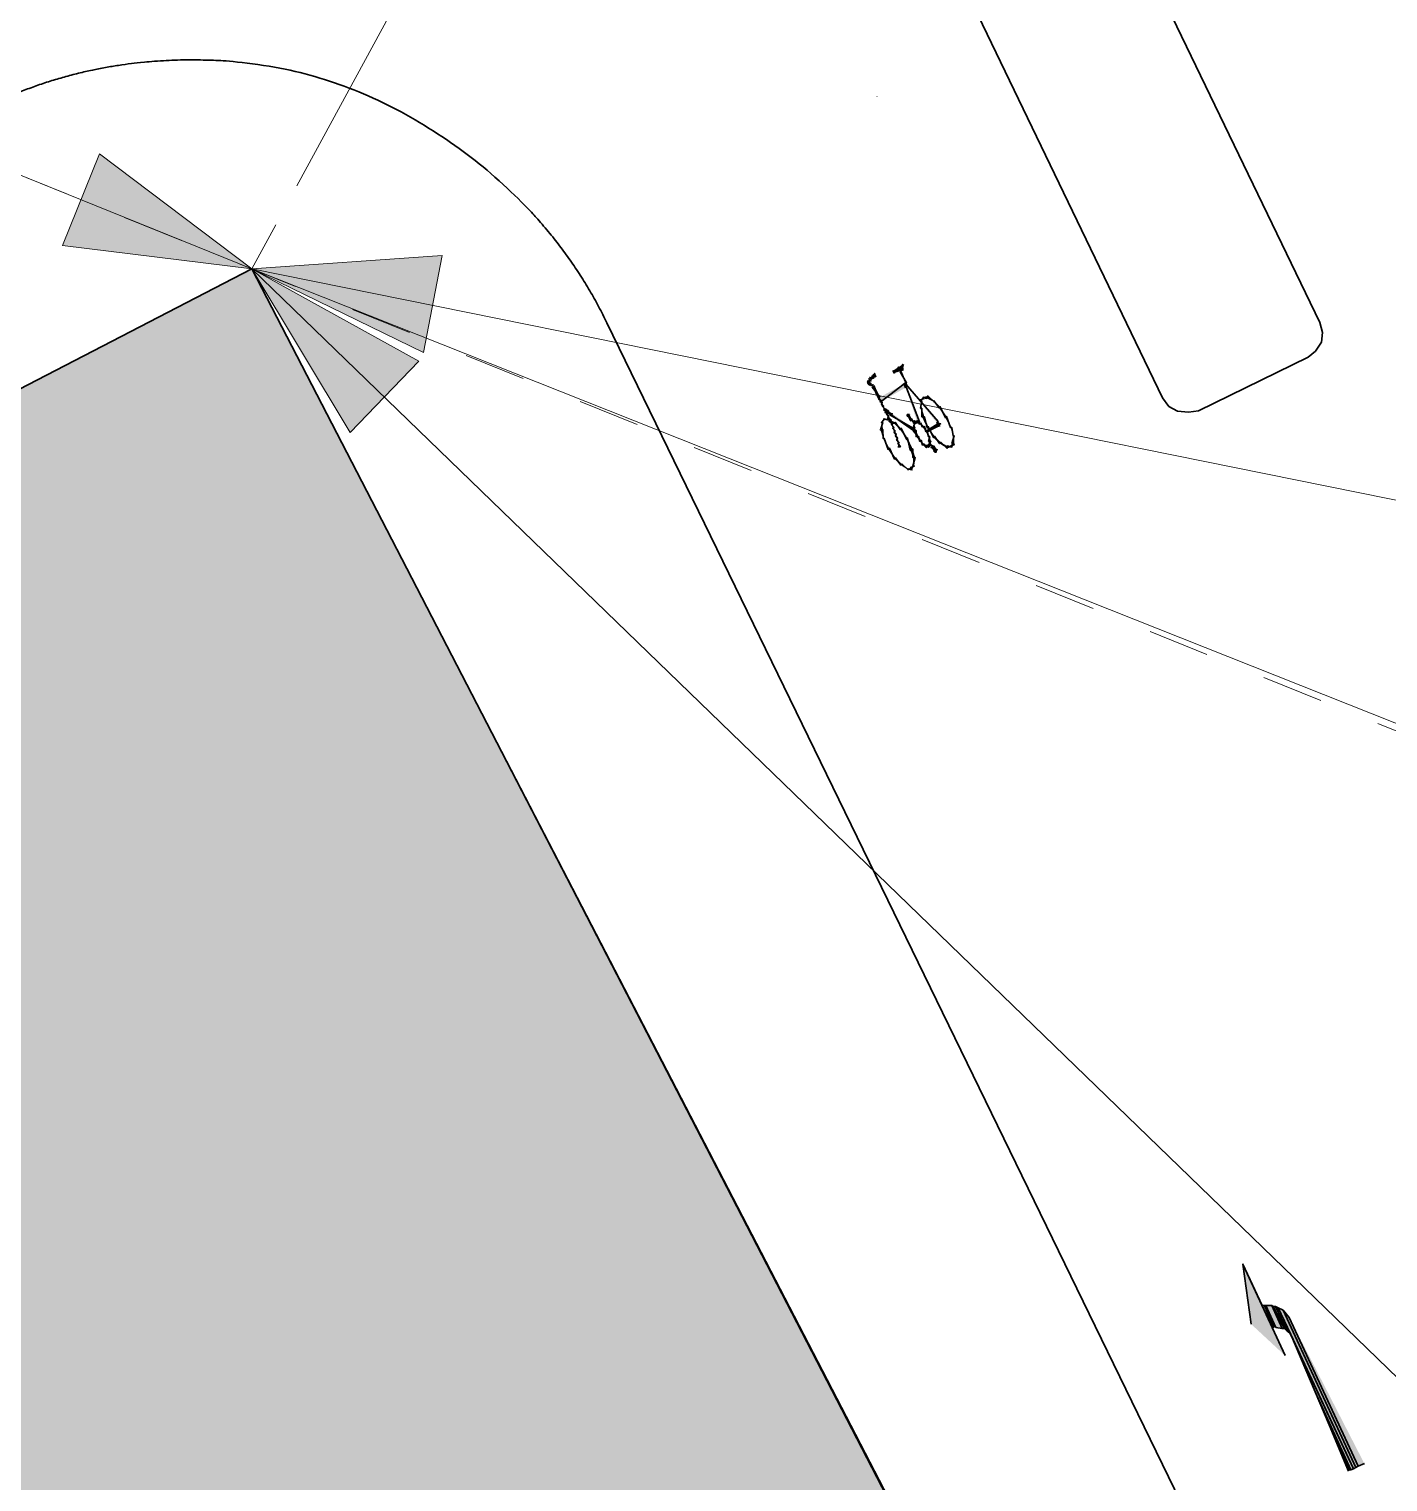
# Model space of a CAD drawing. Header units: metres. Extents: x -169 to 222, y -129 to 263.
# Drawn here: x -76.58 to -53.18, y -9.69 to 15.34 of the extents above; entities that cross this region are included whole.
import ezdxf

# ---------------------------------------------------------------- set-up
doc = ezdxf.new("R2010")
doc.units = ezdxf.units.M
doc.header["$LTSCALE"] = 5.08
doc.linetypes.add('Dash Style-1', pattern=[0.41664, 0.20828, -0.20836])
doc.linetypes.add('ISO-08 Long Dashed Short Dashed', pattern=[1.8, 1.2, -0.1500000000000001, 0.3, -0.1499999999999999])
doc.layers.add('1309-Context- scheme14- cores - A-H123-G-RoadKerb', color=7, linetype='Continuous', lineweight=5, true_color=0x007f7f)
doc.layers.add('site location - A-Z400-H-Cfil4', color=7, linetype='Continuous', lineweight=5, true_color=0x5a5a5a)
doc.layers.add('buildings', color=7, linetype='Continuous', lineweight=5)
doc.layers.add('None', color=7, linetype='Continuous', lineweight=5)

msp = doc.modelspace()

# ---------------------------------------------------------------- hatches: boundary and pattern name
at = {"layer": 'None', "linetype": 'Continuous', "lineweight": 0}
for points in [[(-75.37041572587702, 13.18855235317134), (-72.7452993086654, 11.21038524499017), (-76.00780036795285, 11.61097000500005)], [(-69.79096159521673, 9.76945846451211), (-72.7452993086654, 11.21038524499017), (-69.46630440722139, 11.43967490482718)], [(-71.0523681918717, 8.392874722277686), (-72.7452993086654, 11.21038524499017), (-69.87042269330864, 9.616815115288032)]]:
    msp.add_hatch(color=7, dxfattribs=at).paths.add_polyline_path(points)
at = {"layer": 'None', "linetype": 'Continuous', "lineweight": 0, "true_color": 0xffaa99}
msp.add_hatch(color=21, dxfattribs=at).paths.add_polyline_path([(-116.2926756337654, -11.3180507740698), (-116.2926756337654, -27.3860051409498), (-113.4931835843453, -30.10449742040981), (-78.84778197756539, -9.873054877869846), (-56.48934547570534, -47.1269490765098), (-43.58438212590536, -38.74097289274982), (-59.00633832742535, -15.30203945950983), (-72.7452993086654, 11.21038524499018)])

# ---------------------------------------------------------------- linework, layer by layer
at = {"layer": '1309-Context- scheme14- cores - A-H123-G-RoadKerb', "color": 7}
msp.add_arc((-61.90983008148533, 13.23287950109021), 0.9499973020142375, 94.1145490000016, 94.2366280000019, dxfattribs=at)
msp.add_arc((-61.90983008148533, 13.23287950109021), 0.9499973020142375, 94.1145490000016, 94.2366280000019, dxfattribs=at)
at = {"layer": 'buildings', "flags": 128}
msp.add_lwpolyline([(-59.00633832742535, -15.30203945950983), (-59.13883795112535, -15.10154002892983), (-72.7452993086654, 11.21038524499017), (-87.0547586696854, 3.801406286550162), (-78.84778197756538, -9.873054877869842), (-70.98080431984539, -22.98101765114983), (-59.00633832742535, -15.30203945950983)], close=True, dxfattribs=at)
at = {"layer": 'None', "color": 7, "linetype": 'ISO-08 Long Dashed Short Dashed'}
msp.add_line((-47.27037165766535, 58.19025182179018), (-72.7452993086654, 11.21038524499017), dxfattribs=at)
msp.add_line((-47.27037165766535, 58.19025182179018), (-72.7452993086654, 11.21038524499017), dxfattribs=at)
at = {"layer": 'None', "color": 7, "linetype": 'Dash Style-1'}
msp.add_line((-155.4, 44.6), (142.0172001587007, -75.54617017243372), dxfattribs=at)
at = {"layer": 'None', "color": 7, "linetype": 'Continuous'}
for p in [(-155.4, 44.6), (-15.21052388649426, -44.5194080939936), (57.09283194999461, -15.06254013968987), (-37.28601997358225, -2.881657332070187)]:
    msp.add_line(p, (-72.7452993086654, 11.21038524499017), dxfattribs=at)
at = {"layer": 'None', "color": 7, "linetype": 'Continuous', "lineweight": 5, "flags": 128}
for points in [[(-75.37041572587702, 13.18855235317134), (-72.7452993086654, 11.21038524499017), (-76.00780036795285, 11.61097000500005)], [(-69.79096159521673, 9.76945846451211), (-72.7452993086654, 11.21038524499017), (-69.46630440722139, 11.43967490482718)], [(-71.0523681918717, 8.392874722277686), (-72.7452993086654, 11.21038524499017), (-69.87042269330864, 9.616815115288032)]]:
    msp.add_lwpolyline(points, close=True, dxfattribs=at)
at = {"layer": 'None', "color": 7, "linetype": 'Continuous', "flags": 128}
msp.add_lwpolyline([(-116.2926756337654, -11.3180507740698), (-116.2926756337654, -27.3860051409498), (-113.4931835843453, -30.10449742040981), (-78.84778197756539, -9.873054877869846), (-56.48934547570534, -47.1269490765098), (-43.58438212590536, -38.74097289274982), (-59.00633832742535, -15.30203945950983), (-72.7452993086654, 11.21038524499018)], close=True, dxfattribs=at)
at = {"layer": 'site location - A-Z400-H-Cfil4', "color": 7, "lineweight": 30}
for p, q in [((-59.25083763304539, 20.44385902185022), (-54.35235154478537, 10.28238788051019)), ((-57.06084385264537, 8.985891562570178), (-61.95932994090538, 19.14736270391015)), ((-66.63181667100534, 10.27988788761018), (-56.39834573414537, -10.75555237156985)), ((-54.55335097394534, 9.685889574570174), (-56.44284560776537, 8.763892193050182)), ((-62.12682946520538, 9.320890611170151), (-62.08332958874537, 9.279390729030187)), ((-62.10582952484535, 9.342390550110197), (-62.06282964696537, 9.300390669390152)), ((-62.10582952484535, 9.321390609750175), (-62.08382958732534, 9.300390669390152)), ((-62.0608296526454, 9.194890969010187), (-62.04032971086539, 9.216390907950176)), ((-62.0608296526454, 9.173891028650162), (-62.03982971228537, 9.19539096759021)), ((-61.48933127570537, 9.204890940610145), (-61.51133121322538, 9.246890821330192)), ((-61.51083121464536, 9.225890880970168), (-61.48933127570537, 9.204890940610145)), ((-61.4683313353454, 9.205390939190227), (-61.49033127286541, 9.247390819910157)), ((-61.95132996362541, 8.98539156399021), (-61.93033002326533, 9.006391504350177)), ((-61.77783045636536, 8.75539221719018), (-61.84233027318539, 8.796392100750177)), ((-61.82083033424534, 8.775892158970178), (-61.82133033282537, 8.796892099330202)), ((-61.73433057990536, 8.692892394690192), (-61.3488316747254, 8.4238931586502)), ((-61.43783142196538, 8.676392441550211), (-61.41683148160536, 8.698392379070224)), ((-60.90633293142542, 8.537392836310202), (-60.90533293426537, 8.495392955590155)), ((-61.37033161366539, 8.444893099010166), (-61.32783173436538, 8.424393157230167)), ((-61.3488316747254, 8.4238931586502), (-61.32683173720539, 8.381893277930153)), ((-60.96183277380536, 8.091894101530198), (-60.98283271416533, 8.091894101530198)), ((-60.96133277522539, 8.070894161170173), (-60.98283271416533, 8.070894161170173)), ((-55.34834871614538, -6.651064028349821), (-55.67834777894534, -5.93706605610979)), ((-55.13034933526534, -7.007563015889784), (-55.30584883684537, -6.650064031189832)), ((-54.95184984220541, -7.512061583109841), (-55.17234921598539, -7.029062954829831))]:
    msp.add_line(p, q, dxfattribs=at)
at = {"layer": 'site location - A-Z400-H-Cfil4', "color": 7, "lineweight": 30, "flags": 128}
for points in [[(-116.2926756337654, -11.31805077406979), (-87.85225640478538, 3.388407459470153), (-72.7452993086654, 11.21038524499017), (-59.13883795112535, -15.10154002892983), (-42.6533847699454, -40.15596887414978), (-10.62097574224538, -74.10637245472981), (-37.0164007790254, -87.75683368730982), (-55.89634715982538, -100.1757984173498), (-72.51229997038538, -74.9113701685298), (-92.60874289632537, -50.3859398209498), (-116.2926756337654, -27.3860051409498)], [(-54.55335097394534, 9.685889574570174), (-54.42835132894537, 9.793889267850144), (-54.32535162146541, 9.943888841850159), (-54.30685167400539, 10.11388835905021), (-54.35235154478537, 10.28238788051019)], [(-61.70583066084539, 9.455390229190176), (-61.68383072332537, 9.413390348470129), (-61.60083095904533, 9.520390044590167)], [(-61.68383072332537, 9.413390348470129), (-61.60083095904533, 9.520390044590167), (-61.53633114222542, 9.458390220670204)], [(-61.60083095904533, 9.520390044590167), (-61.53633114222542, 9.458390220670204), (-61.5383311365454, 9.563889921050169)], [(-61.53633114222542, 9.458390220670204), (-61.5383311365454, 9.563889921050169), (-61.51683119760535, 9.542889980690147)], [(-62.08482958448538, 9.342890548690164), (-62.06332964554534, 9.321890608330198), (-62.06382964412536, 9.364390487630212)], [(-62.06382964412536, 9.364390487630212), (-62.04182970660541, 9.322390606910165), (-62.04332970234542, 9.385890426570201)], [(-62.06332964554534, 9.321890608330198), (-62.06382964412536, 9.364390487630212), (-62.04182970660541, 9.322390606910165)], [(-62.04332970234542, 9.385890426570201), (-62.02132976482541, 9.343890545850154), (-62.02232976198534, 9.407390365510189)], [(-62.04182970660541, 9.322390606910165), (-62.04332970234542, 9.385890426570201), (-62.02132976482541, 9.343890545850154)], [(-62.02132976482541, 9.343890545850154), (-62.02232976198534, 9.407390365510189), (-61.99982982588536, 9.343890545850154)], [(-61.46883133392537, 9.247390819910157), (-61.57833102294535, 9.43639028315019), (-61.55733108258539, 9.45789022209018)], [(-61.48983127428539, 9.226390879550191), (-61.46883133392537, 9.247390819910157), (-61.57833102294535, 9.43639028315019)], [(-62.10336124678643, 9.194143916432978), (-62.08291506404488, 9.23688527791499), (-62.10373405247787, 9.21550193970959), (-62.08291506404488, 9.23688527791499), (-62.12474759150209, 9.215135147015332), (-62.1044736508868, 9.257873501987138), (-62.12511438421964, 9.23614868603967), (-62.1044736508868, 9.257873501987138), (-62.14647240740311, 9.23577588034817)], [(-61.93033002326533, 9.006391504350177), (-62.0608296526454, 9.173891028650162), (-62.01882977192535, 9.19539096759021)], [(-61.97232990398538, 8.984891565410187), (-61.93033002326533, 9.006391504350177), (-62.0608296526454, 9.173891028650162)], [(-61.95132996362541, 8.98539156399021), (-61.90783008716535, 8.9223917429102), (-61.51083121464536, 9.225890880970168)], [(-61.90783008716535, 8.9223917429102), (-61.51083121464536, 9.225890880970168), (-61.4888312771254, 9.162391061310133)], [(-60.94883281072538, 8.558392776670168), (-60.92833286894538, 8.57939271703019), (-61.48983127428539, 9.226390879550191)], [(-60.92833286894538, 8.57939271703019), (-61.48983127428539, 9.226390879550191), (-61.46883133392537, 9.226390879550191)], [(-61.24533196866535, 8.573892732650217), (-61.48933127570537, 9.204890940610145), (-61.4683313353454, 9.205390939190227)], [(-61.28783184796537, 8.573392734070135), (-61.24533196866535, 8.573892732650217), (-61.48933127570537, 9.204890940610145)], [(-61.10533236626536, 9.020891463170177), (-61.12583230804535, 8.978391583870224), (-61.18933212770533, 8.99839152707014)], [(-60.99733267298539, 8.916891758530227), (-61.10533236626536, 9.020891463170177), (-61.12583230804535, 8.978391583870224)], [(-60.99783267156536, 8.938391697470157), (-60.99733267298539, 8.916891758530227), (-61.10533236626536, 9.020891463170177)], [(-61.95082996504533, 8.96439162363013), (-61.92983002468536, 8.96439162363013), (-61.95132996362541, 8.98539156399021)], [(-61.92983002468536, 8.96439162363013), (-61.95132996362541, 8.98539156399021), (-61.93033002326533, 8.98539156399021)], [(-61.92883002752537, 8.9223917429102), (-61.90833008574537, 8.943391683270166), (-61.95082996504533, 8.96439162363013)], [(-61.90833008574537, 8.943391683270166), (-61.95082996504533, 8.96439162363013), (-61.92983002468536, 8.96439162363013)], [(-61.88633014822542, 8.901391802550235), (-61.92883002752537, 8.9223917429102), (-61.90833008574537, 8.943391683270166)], [(-61.90733008858538, 8.880391862190153), (-61.88633014822542, 8.901391802550235), (-61.92883002752537, 8.9223917429102)], [(-61.86433021070535, 8.838391981470224), (-61.90733008858538, 8.880391862190153), (-61.88633014822542, 8.901391802550235)], [(-61.88533015106537, 8.838391981470224), (-61.86433021070535, 8.838391981470224), (-61.90733008858538, 8.880391862190153)], [(-61.86333021354535, 8.775392160390155), (-61.82083033424534, 8.775892158970178), (-61.88533015106537, 8.838391981470224)], [(-61.82083033424534, 8.775892158970178), (-61.88533015106537, 8.838391981470224), (-61.86433021070535, 8.838391981470224)], [(-61.79883039672533, 8.73389227825019), (-61.86333021354535, 8.775392160390155), (-61.82083033424534, 8.775892158970178)], [(-61.81983033708541, 8.7123923393102), (-61.79883039672533, 8.73389227825019), (-61.86333021354535, 8.775392160390155)], [(-61.71383063812537, 8.713892335050215), (-61.84133027602535, 8.733392279670166), (-61.79933039530535, 8.776392157550145)], [(-61.18933212770533, 8.99839152707014), (-61.1678321887654, 8.977391586710175), (-61.23083200984536, 8.955391649190162)], [(-61.1678321887654, 8.977891585290141), (-61.23083200984536, 8.955391649190162), (-61.20933207090537, 8.934891707410163)], [(-61.23083200984536, 8.955391649190162), (-61.20933207090537, 8.934891707410163), (-61.22833201694535, 8.807392069510184)], [(-61.20933207090537, 8.934891707410163), (-61.22833201694535, 8.807392069510184), (-61.20733207658539, 8.807892068090208)], [(-61.22833201694535, 8.807392069510184), (-61.20733207658539, 8.807892068090208), (-61.20483208368538, 8.659392489830207)], [(-61.20733207658539, 8.807892068090208), (-61.20483208368538, 8.659392489830207), (-61.16233220438537, 8.660392486990197)], [(-61.12583230804535, 8.978391583870224), (-61.18933212770533, 8.99839152707014), (-61.1678321887654, 8.977891585290141)], [(-60.89033297686535, 8.834391992830206), (-60.9108329186454, 8.812892053890158), (-60.99783267156536, 8.938391697470157)], [(-60.9108329186454, 8.812892053890158), (-60.99783267156536, 8.938391697470157), (-60.99733267298539, 8.916891758530227)], [(-60.80233322678541, 8.64539252959023), (-60.89033297686535, 8.834391992830206), (-60.9108329186454, 8.812892053890158)], [(-60.78133328642539, 8.666892468530161), (-60.80233322678541, 8.64539252959023), (-60.89033297686535, 8.834391992830206)], [(-57.06084385264537, 8.985891562570178), (-56.95234416078537, 8.839391978630156), (-56.80284458536538, 8.75739221151016), (-56.61184512780537, 8.739892261210189), (-56.44284560776537, 8.763892193050182)], [(-61.90183010420541, 8.562392765310186), (-61.88033016526536, 8.56289276389015), (-61.92083005024539, 8.435393125990172)], [(-61.88033016526536, 8.56289276389015), (-61.92083005024539, 8.435393125990172), (-61.87833017094538, 8.436393123150163)], [(-61.86033022206533, 8.62689258213021), (-61.86033022206533, 8.605892641770188), (-61.90183010420541, 8.562392765310186)], [(-61.86033022206533, 8.605892641770188), (-61.90183010420541, 8.562392765310186), (-61.88033016526536, 8.56289276389015)], [(-61.79683040240535, 8.6278925792902), (-61.79683040240535, 8.606892638930178), (-61.86033022206533, 8.62689258213021)], [(-61.79683040240535, 8.606892638930178), (-61.86033022206533, 8.62689258213021), (-61.86033022206533, 8.605892641770188)], [(-61.75583051884535, 8.692392396110169), (-61.71383063812537, 8.713892335050215), (-61.84133027602535, 8.733392279670166)], [(-61.77633046062535, 8.670392458590156), (-61.81983033708541, 8.7123923393102), (-61.79883039672533, 8.73389227825019)], [(-61.79733040098537, 8.64939251823019), (-61.77633046062535, 8.670392458590156), (-61.81983033708541, 8.7123923393102)], [(-61.73283058416541, 8.607892636090169), (-61.79733040098537, 8.64939251823019), (-61.77633046062535, 8.670392458590156)], [(-61.77483046488534, 8.58639269715018), (-61.73283058416541, 8.607892636090169), (-61.79733040098537, 8.64939251823019)], [(-61.66883076592535, 8.566892752530169), (-61.68933070770534, 8.54539281359018), (-61.79683040240535, 8.6278925792902)], [(-61.68983070628537, 8.54539281359018), (-61.79683040240535, 8.6278925792902), (-61.79683040240535, 8.606892638930178)], [(-61.71083064664539, 8.544892815010215), (-61.77483046488534, 8.58639269715018), (-61.73283058416541, 8.607892636090169)], [(-61.73133058842539, 8.523392876070167), (-61.71083064664539, 8.544892815010215), (-61.77483046488534, 8.58639269715018)], [(-61.32783173436538, 8.445893096170213), (-61.75583051884535, 8.692392396110169), (-61.71383063812537, 8.713892335050215)], [(-61.34833167614538, 8.402893218290235), (-61.32783173436538, 8.445893096170213), (-61.75583051884535, 8.692392396110169)], [(-61.68883070912538, 8.481392995350179), (-61.73133058842539, 8.523392876070167), (-61.71083064664539, 8.544892815010215)], [(-61.70933065090538, 8.460393054990156), (-61.68833071054536, 8.481392995350179), (-61.73133058842539, 8.523392876070167)], [(-61.58183101300534, 8.441393108950171), (-61.66883076592535, 8.566892752530169), (-61.68933070770534, 8.54539281359018)], [(-61.56133107122535, 8.46289304789022), (-61.58183101300534, 8.440893110370205), (-61.66883076592535, 8.566892752530169)], [(-61.45883136232535, 8.675892442970188), (-61.45933136090537, 8.697392381910177), (-61.41683148160536, 8.698392379070224)], [(-61.45883136232535, 8.675892442970188), (-61.43783142196538, 8.676392441550211), (-61.45933136090537, 8.697392381910177)], [(-61.37333160514536, 8.614392617630191), (-61.45883136232535, 8.675892442970188), (-61.41683148160536, 8.698392379070224)], [(-61.4153314858654, 8.592392680110235), (-61.37333160514536, 8.614392617630191), (-61.45883136232535, 8.675892442970188)], [(-61.33033172726538, 8.572392736910203), (-61.41583148444537, 8.6133926204702), (-61.39483154408541, 8.63489255941019)], [(-61.35083166904538, 8.551392796550179), (-61.33033172726538, 8.572392736910203), (-61.41583148444537, 8.6133926204702)], [(-61.33083172584534, 8.593892675850134), (-61.30883178832534, 8.551892795130202), (-61.35083166904538, 8.551392796550179)], [(-61.30883178832534, 8.551892795130202), (-61.35083166904538, 8.551392796550179), (-61.32983172868541, 8.551392796550179)], [(-61.35083166904538, 8.551392796550179), (-61.32983172868541, 8.551392796550179), (-61.34983167188533, 8.487392978310178)], [(-61.32983172868541, 8.551392796550179), (-61.34983167188533, 8.487392978310178), (-61.32883173152537, 8.487892976890144)], [(-61.28833184654533, 8.59489267301018), (-61.2873318493854, 8.552392793710169), (-61.33083172584534, 8.593892675850134)], [(-61.2873318493854, 8.552392793710169), (-61.33083172584534, 8.593892675850134), (-61.30883178832534, 8.551892795130202)], [(-61.22383202972542, 8.553392790870218), (-61.24483197008539, 8.53189285193017), (-61.28833184654533, 8.59489267301018)], [(-61.24483197008539, 8.53189285193017), (-61.28833184654533, 8.59489267301018), (-61.2873318493854, 8.552392793710169)], [(-61.20183209220541, 8.489892971210182), (-61.22383202972542, 8.553392790870218), (-61.24483197008539, 8.53189285193017)], [(-61.1593322129054, 8.490892968370172), (-61.20183209220541, 8.489892971210182), (-61.22383202972542, 8.553392790870218)], [(-61.20483208368538, 8.659392489830207), (-61.16233220438537, 8.660392486990197), (-61.11683233360539, 8.470393026590173)], [(-61.16233220438537, 8.660392486990197), (-61.11683233360539, 8.470393026590173), (-61.09583239324537, 8.49189296553022)], [(-61.13733227538539, 8.42789314729016), (-61.11533233786538, 8.38589326657023), (-60.92783287036535, 8.558392776670168)], [(-61.11533233786538, 8.38589326657023), (-60.92783287036535, 8.558392776670168), (-60.90533293426537, 8.495392955590155)], [(-60.92833286894538, 8.57939271703019), (-60.94883281072538, 8.558392776670168), (-60.88483299248538, 8.537892834890226)], [(-60.94883281072538, 8.558392776670168), (-60.88483299248538, 8.537892834890226), (-60.90583293284534, 8.51639289595018)], [(-60.71433347670536, 8.47739300671016), (-60.78133328642539, 8.666892468530161), (-60.80233322678541, 8.64539252959023)], [(-60.69333353634539, 8.477893005290186), (-60.71433347670536, 8.47739300671016), (-60.78133328642539, 8.666892468530161)], [(-61.92083005024539, 8.435393125990172), (-61.87833017094538, 8.436393123150163), (-61.87583017804538, 8.287893544890162)], [(-61.87833017094538, 8.436393123150163), (-61.87583017804538, 8.287893544890162), (-61.85483023768536, 8.287893544890162)], [(-61.87583017804538, 8.287893544890162), (-61.85483023768536, 8.287893544890162), (-61.78783042796538, 8.098894081650185)], [(-61.85483023768536, 8.287893544890162), (-61.78783042796538, 8.098894081650185), (-61.76683048760542, 8.120394020590174)], [(-61.6663307730254, 8.418393174270227), (-61.70933065090538, 8.460393054990156), (-61.68833071054536, 8.481392995350179)], [(-61.68733071338536, 8.396893235330179), (-61.6663307730254, 8.418393174270227), (-61.70933065090538, 8.460393054990156)], [(-61.64383083692537, 8.355393353190214), (-61.68733071338536, 8.396893235330179), (-61.6663307730254, 8.418393174270227)], [(-61.66483077728539, 8.333893414250168), (-61.64383083692537, 8.355393353190214), (-61.6868307148054, 8.396893235330179)], [(-61.62183089940541, 8.292393532110204), (-61.66483077728539, 8.333893414250168), (-61.64383083692537, 8.355393353190214)], [(-61.64233084118541, 8.270893593170156), (-61.62183089940541, 8.292393532110204), (-61.66483077728539, 8.333893414250168)], [(-61.59883096472535, 8.207893772090145), (-61.64233084118541, 8.270893593170156), (-61.62183089940541, 8.292393532110204)], [(-61.6203309036654, 8.207893772090145), (-61.59883096472535, 8.207893772090145), (-61.64233084118541, 8.270893593170156)], [(-61.47333132114541, 8.273893584650185), (-61.56133107122535, 8.46289304789022), (-61.58183101300534, 8.441393108950171)], [(-61.45233138078539, 8.29489352501015), (-61.47333132114541, 8.273893584650185), (-61.56133107122535, 8.46289304789022)], [(-61.40633151142538, 8.084394122830185), (-61.45233138078539, 8.29489352501015), (-61.47333132114541, 8.273893584650185)], [(-61.36433163070539, 8.105894061770233), (-61.40633151142538, 8.084394122830185), (-61.45233138078539, 8.29489352501015)], [(-61.34983167188533, 8.487392978310178), (-61.32883173152537, 8.487892976890144), (-61.34833167614538, 8.402893218290235)], [(-61.32883173152537, 8.487892976890144), (-61.34833167614538, 8.402893218290235), (-61.30633179542539, 8.42489315581019)], [(-61.34833167614538, 8.402893218290235), (-61.30633179542539, 8.42489315581019), (-61.30433180110535, 8.318893456850201)], [(-61.30633179542539, 8.42489315581019), (-61.30483179968537, 8.318893456850201), (-61.26233192038536, 8.319893454010192)], [(-61.30483179968537, 8.318893456850201), (-61.26233192038536, 8.319893454010192), (-61.23983198428538, 8.23539369399019)], [(-61.26233192038536, 8.319893454010192), (-61.23983198428538, 8.23539369399019), (-61.21883204392536, 8.25689363293018)], [(-61.13683227680536, 8.406893206930196), (-61.1593322129054, 8.490892968370172), (-61.20183209220541, 8.489892971210182)], [(-61.11583233644534, 8.406893206930196), (-61.13683227680536, 8.406893206930196), (-61.1593322129054, 8.490892968370172)], [(-61.09283240176539, 8.32289344549022), (-61.11583233644534, 8.406893206930196), (-61.13683227680536, 8.406893206930196)], [(-61.11683233360539, 8.470393026590173), (-61.09583239324537, 8.49189296553022), (-61.00783264316537, 8.302893502290186)], [(-61.07183246140537, 8.32289344549022), (-61.09283240176539, 8.32289344549022), (-61.11583233644534, 8.406893206930196)], [(-61.09583239324537, 8.49189296553022), (-61.00783264316537, 8.302893502290186), (-60.98733270138537, 8.324393441230175)], [(-61.09133240602538, 8.237893686890194), (-61.07183246140537, 8.32289344549022), (-61.09283240176539, 8.32289344549022)], [(-61.04933252530539, 8.238893684050185), (-61.09133240602538, 8.237893686890194), (-61.07183246140537, 8.32289344549022)], [(-61.00783264316537, 8.302893502290186), (-60.98733270138537, 8.324393441230175), (-60.90033294846537, 8.198893797650177)], [(-60.98733270138537, 8.324393441230175), (-60.90033294846537, 8.198893797650177), (-60.8793330081054, 8.22089373517019)], [(-60.66983360308537, 8.329893425610207), (-60.69333353634539, 8.477893005290186), (-60.71433347670536, 8.47739300671016)], [(-60.6488336627254, 8.330393424190174), (-60.66983360308537, 8.329893425610207), (-60.69333353634539, 8.477893005290186)], [(-60.64583367124538, 8.182393844510196), (-60.68833355054539, 8.202893786290137), (-60.6488336627254, 8.330393424190174)], [(-60.68833355054539, 8.202893786290137), (-60.64833366414532, 8.330393424190174), (-60.66983360308537, 8.329893425610207)], [(-61.78783042796538, 8.098894081650185), (-61.76683048760542, 8.120394020590174), (-61.67883073752537, 7.931394557350199)], [(-61.76683048760542, 8.120394020590174), (-61.67883073752537, 7.931394557350199), (-61.65833079574536, 7.952894496290188)], [(-61.61933090650535, 8.143893953850203), (-61.57683102720534, 8.144893951010191), (-61.6203309036654, 8.207893772090145)], [(-61.57683102720534, 8.144893951010191), (-61.6203309036654, 8.207893772090145), (-61.59883096472535, 8.207893772090145)], [(-61.36183163780533, 7.957894482090196), (-61.36433163070539, 8.105894061770233), (-61.40633151142538, 8.084394122830185)], [(-61.31933175850537, 7.958894479250186), (-61.36183163780533, 7.957894482090196), (-61.36433163070539, 8.105894061770233)], [(-61.23983198428538, 8.23539369399019), (-61.21883204392536, 8.25689363293018), (-61.19633210782538, 8.172893871490203)], [(-61.21883204392536, 8.25689363293018), (-61.19633210782538, 8.172893871490203), (-61.17533216746536, 8.194393810430192)], [(-61.19633210782538, 8.172893871490203), (-61.17533216746536, 8.194393810430192), (-61.13183229100541, 8.131393989350123)], [(-61.17533216746536, 8.194393810430192), (-61.13183229100541, 8.131393989350123), (-61.11133234922541, 8.174393867230217)], [(-61.13183229100541, 8.131393989350123), (-61.11133234922541, 8.174393867230217), (-61.08983241028537, 8.132393986510172)], [(-61.11133234922541, 8.174393867230217), (-61.08983241028537, 8.132393986510172), (-61.09033240886539, 8.174393867230217)], [(-61.09033240886539, 8.174393867230217), (-61.04933252530539, 8.238893684050185), (-61.09133240602538, 8.237893686890194)], [(-61.04783252956538, 8.175393864390207), (-61.09033240886539, 8.174393867230217), (-61.04933252530539, 8.238893684050185)], [(-61.08983241028537, 8.132393986510172), (-61.04783252956538, 8.175393864390207), (-61.09033240886539, 8.174393867230217)], [(-61.0483325281454, 8.196393804750173), (-61.06933246850537, 8.174893865810184), (-61.00533265026537, 8.15489392261015)], [(-61.06933246850537, 8.174893865810184), (-61.00533265026537, 8.15489392261015), (-61.02633259062539, 8.13339398367016)], [(-60.98433270990535, 8.15489392261015), (-61.04733253098535, 8.132893985090195), (-60.9408328334454, 8.092394100110221)], [(-61.04733253098535, 8.132893985090195), (-60.9408328334454, 8.092394100110221), (-61.00383265452541, 8.070394162590208)], [(-61.00383265452541, 8.070394162590208), (-60.98283271416533, 8.070894161170173), (-60.98233271558536, 8.049394222230127), (-60.96083277664538, 8.04989422081021), (-60.96183277380536, 8.091894101530198)], [(-60.98283271416533, 8.070894161170173), (-60.96133277522539, 8.04989422081021), (-60.96183277380536, 8.091894101530198)], [(-60.98233271558536, 8.049394222230127), (-60.98283271416533, 8.070894161170173), (-60.96083277664538, 8.04989422081021)], [(-60.90033294846537, 8.198893797650177), (-60.8793330081054, 8.22089373517019), (-60.77183331340539, 8.116394031950215)], [(-60.8793330081054, 8.22089373517019), (-60.77183331340539, 8.116394031950215), (-60.77233331198536, 8.158893911250226)], [(-60.77233331198536, 8.158893911250226), (-60.6873335533854, 8.13939396663016), (-60.70883349232538, 8.159893908410158)], [(-60.77183331340539, 8.116394031950215), (-60.77233331198536, 8.158893911250226), (-60.6873335533854, 8.13939396663016)], [(-60.70883349232538, 8.159893908410158), (-60.64583367124538, 8.182393844510196), (-60.68833355054539, 8.202893786290137)], [(-60.6873335533854, 8.13939396663016), (-60.70883349232538, 8.159893908410158), (-60.64583367124538, 8.182393844510196)], [(-61.67883073752537, 7.931394557350199), (-61.65833079574536, 7.952894496290188), (-61.57133104282536, 7.82739485271019)], [(-61.65833079574536, 7.952894496290188), (-61.57133104282536, 7.82739485271019), (-61.55033110246539, 7.848894791650179)], [(-61.57133104282536, 7.82739485271019), (-61.55033110246539, 7.848894791650179), (-61.44283140776539, 7.744895087010169)], [(-61.55083110104536, 7.848894791650179), (-61.44283140776539, 7.744895087010169), (-61.44333140634536, 7.765895027370192)], [(-61.44333140634536, 7.765895027370192), (-61.37933158810542, 7.745895084170217), (-61.40133152562537, 7.787894964890147)], [(-61.44283140776539, 7.744895087010169), (-61.44333140634536, 7.765895027370192), (-61.37933158810542, 7.745895084170217)], [(-61.37933158810542, 7.745895084170217), (-61.40133152562537, 7.787894964890147), (-61.33783170596534, 7.810394900990184)], [(-61.40133152562537, 7.787894964890147), (-61.33783170596534, 7.810394900990184), (-61.35933164490538, 7.809894902410161)], [(-61.35933164490538, 7.809894902410161), (-61.31933175850537, 7.958894479250186), (-61.36183163780533, 7.957894482090196)], [(-61.33783170596534, 7.810394900990184), (-61.35933164490538, 7.809894902410161), (-61.31933175850537, 7.958894479250186)], [(-54.95184984220541, -7.512061583109841), (-55.67834777894534, -5.93706605610979), (-55.53334819074534, -6.972063116709818)], [(-55.15084927704535, -7.028562956249807), (-55.30584883684537, -6.650064031189832), (-55.34834871614538, -6.651064028349821)], [(-55.15084927704535, -7.028562956249807), (-55.17234921598539, -7.029062954829831), (-55.34834871614538, -6.651064028349821)], [(-55.10884939632542, -7.028062957669783), (-55.13034933526534, -7.007563015889784), (-55.30584883684537, -6.650064031189832)], [(-55.10884939632542, -7.028062957669783), (-55.28484889648541, -6.650064031189832), (-55.30584883684537, -6.650064031189832)], [(-55.13034933526534, -7.007563015889784), (-55.15084927704535, -7.028562956249807), (-55.30584883684537, -6.650064031189832)], [(-55.00234969878534, -7.04756290228985), (-55.17884919752536, -6.648064036869852), (-55.28484889648541, -6.650064031189832)], [(-55.00234969878534, -7.04756290228985), (-55.10884939632542, -7.028062957669783), (-55.28484889648541, -6.650064031189832)], [(-54.96034981806535, -7.046562905129802), (-55.00234969878534, -7.04756290228985), (-55.17884919752536, -6.648064036869852)], [(-54.96034981806535, -7.046562905129802), (-55.15734925858537, -6.669063977229817), (-55.17884919752536, -6.648064036869852)], [(-54.91684994160535, -7.088562785849848), (-55.11484937928535, -6.668563978649851), (-55.15734925858537, -6.669063977229817)], [(-54.91684994160535, -7.088562785849848), (-54.96034981806535, -7.046562905129802), (-55.15734925858537, -6.669063977229817)], [(-54.85235012478532, -7.150562609769811), (-54.91684994160535, -7.088562785849848), (-55.11484937928535, -6.668563978649851)], [(-54.85235012478532, -7.150562609769811), (-55.07234949998534, -6.688563921849825), (-55.11484937928535, -6.668563978649851)], [(-53.73285330416536, -9.43905611042981), (-53.77485318488534, -9.4605560493698), (-55.07234949998534, -6.688563921849825)], [(-53.73285330416536, -9.43905611042981), (-54.98684974280535, -6.729563805409765), (-55.07234949998534, -6.688563921849825)], [(-53.69085342344537, -9.416556174329774), (-53.73285330416536, -9.43905611042981), (-54.98684974280535, -6.729563805409765)], [(-53.69085342344537, -9.416556174329774), (-54.87885004952538, -6.854563450409856), (-54.98684974280535, -6.729563805409765)], [(-53.58585372164531, -9.373056297869828), (-53.69085342344537, -9.417056172909856), (-54.87885004952538, -6.854563450409856)], [(-53.77485318488534, -9.4605560493698), (-54.85235012478532, -7.150562609769811), (-54.43285131616541, -8.138559803849843)], [(-53.77485318488534, -9.4605560493698), (-53.81685306560539, -9.482555986889812), (-54.43285131616541, -8.138559803849843)], [(-53.81685306560539, -9.482555986889812), (-54.43285131616541, -8.138559803849843), (-54.19035200486542, -8.706058192149793)], [(-53.81685306560539, -9.482555986889812), (-53.83785300596536, -9.483055985469779), (-54.19035200486542, -8.706058192149793)], [(-53.83785300596536, -9.483055985469779), (-54.19035200486542, -8.706058192149793), (-53.85885294632538, -9.504555924409825)]]:
    msp.add_lwpolyline(points, dxfattribs=at)
for points in [[(-62.14721200581204, 9.278147442625777), (-62.1044736508868, 9.257873501987138), (-62.14721200581204, 9.278147442625777)], [(-62.12622678832, 9.299878271570545), (-62.08348242042086, 9.279259846679576), (-62.12622678832, 9.299878271570545)], [(-62.14684521309461, 9.257133903601497), (-62.1044736508868, 9.257873501987138), (-62.14684521309461, 9.257133903601497)], [(-62.08217546563601, 9.194513715614157), (-62.06136249017704, 9.216241538071946), (-62.08217546563601, 9.194513715614157)], [(-61.43825560338062, 8.697828892762598), (-61.43788279768912, 8.676470869509211), (-61.43825560338062, 8.697828892762598)]]:
    msp.add_lwpolyline(points, close=True, dxfattribs=at)
at = {"layer": 'site location - A-Z400-H-Cfil4', "color": 7, "lineweight": 30}
msp.add_open_spline([(-66.63177825774997, 10.27981161109702), (-67.64905369604286, 12.38192046370695), (-71.95497590371413, 15.01506732934841), (-74.57163475712139, 14.77226912451012), (-76.06252689580515, 14.63393013759615), (-77.38769506659924, 13.96628279902023)], degree=2, knots=[0, 0, 0, 1, 2, 2, 3, 3, 3], dxfattribs=at)
at = {"layer": 'site location - A-Z400-H-Cfil4', "color": 7, "linetype": 'Continuous'}
for points in [[(-61.68368810007488, 9.413391698563704), (-61.70561347963428, 9.455393461660075), (-61.60079096491542, 9.520627558891137)], [(-61.68368810007488, 9.413391698563704), (-61.60079096491542, 9.520627558891137), (-61.53629947255703, 9.458348848645866)], [(-61.53629947255703, 9.458348848645866), (-61.60079096491542, 9.520627558891137), (-61.53814546199929, 9.564105512225243)], [(-61.53629947255703, 9.458348848645866), (-61.53814546199929, 9.564105512225243), (-61.51658687515743, 9.543117288153095)], [(-62.06320847961923, 9.321998201651382), (-62.08458881145401, 9.342644947981404), (-62.06394807802816, 9.364369763952213)], [(-62.04202269846882, 9.322368000832562), (-62.06394807802816, 9.364369763952213), (-62.04312908959523, 9.385753102157556)], [(-62.06320847961923, 9.321998201651382), (-62.06394807802816, 9.364369763952213), (-62.04202269846882, 9.322368000832562)], [(-62.02120371003588, 9.343751339037961), (-62.04312908959523, 9.385753102157556), (-62.02231611404312, 9.407480924592178)], [(-62.04202269846882, 9.322368000832562), (-62.04312908959523, 9.385753102157556), (-62.02120371003588, 9.343751339037961)], [(-62.02120371003588, 9.343751339037961), (-62.02231611404312, 9.407480924592178), (-62.00001792888541, 9.344121138242365)], [(-61.4690441373405, 9.2476004348016), (-61.57812598704029, 9.436254233493877), (-61.55731301158131, 9.457982055951724)], [(-61.48986312577338, 9.226217096572858), (-61.57812598704029, 9.436254233493877), (-61.4690441373405, 9.2476004348016)], [(-61.93054981141607, 9.006602521747874), (-62.06062289186125, 9.173869975771115), (-62.01861812218471, 9.195623113157692)], [(-61.97255458109255, 8.984849384361354), (-62.06062289186125, 9.173869975771115), (-61.93054981141607, 9.006602521747874)], [(-61.90789084651484, 8.92257368060312), (-61.95136879994214, 8.985219183542474), (-61.51104890683072, 9.22584729739168)], [(-61.90806308873417, 8.922570674116082), (-61.51104890683072, 9.22584729739168), (-61.48875072176615, 9.162487511018698)], [(-60.92809478710836, 8.579580366863928), (-61.48986312577338, 9.226217096572858), (-61.46867734462302, 9.22658689577732)], [(-60.94891377554124, 8.558197028658586), (-61.48986312577338, 9.226217096572858), (-60.92809478710836, 8.579580366863928)], [(-61.24553702011239, 8.57403939207358), (-61.48949032008194, 9.204859073296248), (-61.46830453893152, 9.20522887250071)], [(-61.28790858232009, 8.573299793711165), (-61.48949032008194, 9.204859073296248), (-61.24553702011239, 8.57403939207358)], [(-61.12561174038739, 8.97826829603687), (-61.18954188953014, 8.99851692172332), (-61.10516555755277, 9.021009657495597)], [(-60.99756290457771, 8.917098983335134), (-61.12561775336141, 8.9786127802892), (-61.10516555755277, 9.021009657495597)], [(-60.99756290457771, 8.917098983335134), (-61.10516555755277, 9.021009657495597), (-60.99793571017601, 8.93845700658852)], [(-61.92981622607424, 8.964575443722715), (-61.95136879994214, 8.985219183542474), (-61.93018301879167, 8.985588982723712)], [(-61.9510020072246, 8.964205644541478), (-61.95136879994214, 8.985219183542474), (-61.92981622607424, 8.964575443722715)], [(-61.90842988145165, 8.943584213163529), (-61.9510020072246, 8.964205644541478), (-61.92981622607424, 8.964575443722715)], [(-61.92907662766532, 8.922203881421883), (-61.9510020072246, 8.964205644541478), (-61.90825763923232, 8.943587219650624)], [(-61.88633225976606, 8.901585456530913), (-61.92907662766532, 8.922203881421883), (-61.90825763923232, 8.943587219650624)], [(-61.90732349041838, 8.880199111838534), (-61.92907662766532, 8.922203881421883), (-61.88633225976606, 8.901585456530913)], [(-61.86421232970856, 8.838567147923227), (-61.90732349041838, 8.880199111838534), (-61.88633225976606, 8.901585456530913)], [(-61.88522586863965, 8.838200355229025), (-61.90715124819905, 8.880202118325455), (-61.86421232970856, 8.838567147923227)], [(-61.8207343763744, 8.77592164496053), (-61.88522586863965, 8.838200355229025), (-61.86421232970856, 8.838567147923227)], [(-61.86310593867523, 8.775182046598115), (-61.88522586863965, 8.838200355229025), (-61.8207343763744, 8.77592164496053)], [(-61.798808996815, 8.733919881887443), (-61.86310593867523, 8.775182046598115), (-61.8207343763744, 8.77592164496053)], [(-61.81962197236717, 8.712192059429654), (-61.86310593867523, 8.775182046598115), (-61.798808996815, 8.733919881887443)], [(-61.71386530874123, 8.714038048871851), (-61.84118055911595, 8.733180283501802), (-61.79954859522398, 8.776291444164992)], [(-61.23100161129585, 8.955408767593733), (-61.18954188953014, 8.99851692172332), (-61.16781106056203, 8.97753170416149)], [(-61.20944903742789, 8.93476502772735), (-61.23100161129585, 8.955408767593733), (-61.16798931566224, 8.977873181903618)], [(-61.22841602353787, 8.807280541713524), (-61.23100161129585, 8.955408767593733), (-61.20944903742789, 8.93476502772735)], [(-61.22841602353787, 8.807280541713524), (-61.20944903742789, 8.93476502772735), (-61.20723024238739, 8.807650340894645)], [(-61.20464465453627, 8.659522114991095), (-61.22841602353787, 8.807280541713524), (-61.20723024238739, 8.807650340894645)], [(-61.20464465453627, 8.659522114991095), (-61.20723024238739, 8.807650340894645), (-61.16227309223544, 8.660261713376793)], [(-61.16798931566224, 8.977873181903618), (-61.18954188953014, 8.99851692172332), (-61.12561775336141, 8.9786127802892)], [(-60.91097379053378, 8.812821516503814), (-60.99793571017601, 8.93845700658852), (-60.89015480200771, 8.83420485470927)], [(-60.91097379053378, 8.812821516503814), (-60.99756290457771, 8.917098983335134), (-60.99793571017601, 8.93845700658852)], [(-60.80225873345835, 8.645181256765907), (-60.91097379053378, 8.812821516503814), (-60.89015480200771, 8.83420485470927)], [(-60.80225873345835, 8.645181256765907), (-60.89015480200771, 8.83420485470927), (-60.78144575799944, 8.666909079223696)], [(-61.92058026598231, 8.435447641526757), (-61.90177950911771, 8.56258463682467), (-61.88042148574791, 8.56295744249277)], [(-61.92058026598231, 8.435447641526757), (-61.88042148574791, 8.56295744249277), (-61.87820870368136, 8.436187239889172)], [(-61.90177950911771, 8.56258463682467), (-61.86051433785016, 8.626709336488856), (-61.8601475452258, 8.605695797464577)], [(-61.90177950911771, 8.56258463682467), (-61.8601475452258, 8.605695797464577), (-61.88042148574791, 8.56295744249277)], [(-61.79659020177449, 8.606805195031397), (-61.86051433785016, 8.626709336488856), (-61.79695699439885, 8.627818734055676)], [(-61.8601475452258, 8.605695797464577), (-61.86051433785016, 8.626709336488856), (-61.79659020177449, 8.606805195031397)], [(-61.75569783619838, 8.692287917972251), (-61.84118055911595, 8.733180283501802), (-61.71369306661497, 8.714041055358889)], [(-61.77651081165735, 8.670560095537745), (-61.81962197236717, 8.712192059429654), (-61.798808996815, 8.733919881887443)], [(-61.79732980009029, 8.649176757309004), (-61.81962197236717, 8.712192059429654), (-61.77651081165735, 8.670560095537745)], [(-61.73303285832319, 8.607914592574991), (-61.79732980009029, 8.649176757309004), (-61.77651081165735, 8.670560095537745)], [(-61.7750376279066, 8.586161455188353), (-61.79732980009029, 8.649176757309004), (-61.73303285832319, 8.607914592574991)], [(-61.68955490489595, 8.54526908965892), (-61.79695699439885, 8.627818734055676), (-61.66890815868229, 8.566649421353999)], [(-61.68972714711528, 8.54526608314854), (-61.79659020177449, 8.606805195031397), (-61.79695699439885, 8.627818734055676)], [(-61.71091292817256, 8.544896283967363), (-61.7750376279066, 8.586161455188353), (-61.73303285832319, 8.607914592574991)], [(-61.73155366150534, 8.523171467996493), (-61.7750376279066, 8.586161455188353), (-61.71091292817256, 8.544896283967363)], [(-61.32806736255437, 8.445789992721926), (-61.75569783619838, 8.692287917972251), (-61.71386530874123, 8.714038048871851)], [(-61.34834130316967, 8.403051637750178), (-61.75569783619838, 8.692287917972251), (-61.32806736255437, 8.445789992721926)], [(-61.68861474310805, 8.481536497594382), (-61.73155366150534, 8.523171467996493), (-61.71091292817256, 8.544896283967363)], [(-61.70943373144779, 8.460153159412265), (-61.73155366150534, 8.523171467996493), (-61.68844250088861, 8.481539504104644)], [(-61.58195225201408, 8.44135841549834), (-61.68955490489595, 8.54526908965892), (-61.66890815868229, 8.566649421353999)], [(-61.58194623894687, 8.441013931246008), (-61.66890815868229, 8.566649421353999), (-61.56130550561414, 8.46273874721682)], [(-61.37339130533079, 8.614192159240774), (-61.45906857883953, 8.676101070328091), (-61.41706982223015, 8.698198691943835)], [(-61.41522383278794, 8.592442028341116), (-61.45906857883953, 8.676101070328091), (-61.37321906320454, 8.614195165727695)], [(-61.33028014462098, 8.572560195325583), (-61.41559062550543, 8.613455567365337), (-61.39477163697931, 8.634838905570854)], [(-61.35092689092772, 8.551179863630386), (-61.41559062550543, 8.613455567365337), (-61.33028014462098, 8.572560195325583)], [(-61.35092689092772, 8.551179863630386), (-61.33065295031248, 8.593918218578851), (-61.30872757075308, 8.551916455482482)], [(-61.34981448692043, 8.487450278052886), (-61.35092689092772, 8.551179863630386), (-61.32991335190344, 8.551546656301303)], [(-61.34981448692043, 8.487450278052886), (-61.32991335190344, 8.551546656301303), (-61.32880094789621, 8.487817070747086)], [(-61.28754178960266, 8.552286254686944), (-61.33065295031248, 8.593918218578851), (-61.28828138801158, 8.594657816964551)], [(-61.30872757075308, 8.551916455482482), (-61.33065295031248, 8.593918218578851), (-61.28754178960266, 8.552286254686944)], [(-61.24479742170347, 8.531667829772749), (-61.28828138801158, 8.594657816964551), (-61.22398444624443, 8.553395652230538)], [(-61.24479742170347, 8.531667829772749), (-61.28754178960266, 8.552286254686944), (-61.28828138801158, 8.594657816964551)], [(-61.20168626108673, 8.490035865857557), (-61.24479742170347, 8.531667829772749), (-61.22398444624443, 8.553395652230538)], [(-61.20168626108673, 8.490035865857557), (-61.22398444624443, 8.553395652230538), (-61.15948694091209, 8.490772457732877)], [(-61.11674858589377, 8.47049851711758), (-61.20464465453627, 8.659522114991095), (-61.16227309223544, 8.660261713376793)], [(-61.11674858589377, 8.47049851711758), (-61.16244533436158, 8.660258706866472), (-61.09592959746078, 8.491881855299754)], [(-61.115269389169, 8.38575539253914), (-61.1371947687284, 8.427757155635568), (-60.92772799439082, 8.558566827839764)], [(-61.115269389169, 8.38575539253914), (-60.92772799439082, 8.558566827839764), (-60.90542980923318, 8.495207041466667)], [(-60.88498362639849, 8.537948402925453), (-60.94891377554124, 8.558197028658586), (-60.92809478710836, 8.579580366863928)], [(-60.90580261492462, 8.516565064720053), (-60.94891377554124, 8.558197028658586), (-60.88498362639849, 8.537948402925453)], [(-60.7145632283811, 8.477518688632758), (-60.80225873345835, 8.645181256765907), (-60.78144575799944, 8.666909079223696)], [(-60.7145632283811, 8.477518688632758), (-60.78144575799944, 8.666909079223696), (-60.69337744723068, 8.477888487813878)], [(-61.87561710285628, 8.287714529779798), (-61.92058026598231, 8.435447641526757), (-61.87820870368136, 8.436187239889172)], [(-61.87561710285628, 8.287714529779798), (-61.87820870368136, 8.436187239889172), (-61.85460356392513, 8.288081322474056)], [(-61.78772103430686, 8.098690931859718), (-61.87561710285628, 8.287714529779798), (-61.85460356392513, 8.288081322474056)], [(-61.78772103430686, 8.098690931859718), (-61.85460356392513, 8.288081322474056), (-61.76690805884788, 8.120418754317623)], [(-61.6663225709243, 8.418521195497014), (-61.70943373144779, 8.460153159412265), (-61.68844250088861, 8.481539504104644)], [(-61.68714155935723, 8.397137857291614), (-61.70943373144779, 8.460153159412265), (-61.6663225709243, 8.418521195497014)], [(-61.64403039864742, 8.35550589335314), (-61.68714155935723, 8.397137857291614), (-61.6663225709243, 8.418521195497014)], [(-61.66484337410639, 8.333778070918633), (-61.68696931713784, 8.397140863801877), (-61.64403039864742, 8.35550589335314)], [(-61.62173221348971, 8.292146107026667), (-61.66484337410639, 8.333778070918633), (-61.64403039864742, 8.35550589335314)], [(-61.6425512019227, 8.270762768797983), (-61.66484337410639, 8.333778070918633), (-61.62173221348971, 8.292146107026667)], [(-61.59907324858854, 8.208117265858514), (-61.6425512019227, 8.270762768797983), (-61.62173221348971, 8.292146107026667)], [(-61.62025902973895, 8.207747466677334), (-61.6425512019227, 8.270762768797983), (-61.59907324858854, 8.208117265858514)], [(-61.47323719493858, 8.273718155783717), (-61.58195225201408, 8.44135841549834), (-61.56113326348795, 8.462741753703797)], [(-61.47323719493858, 8.273718155783717), (-61.56113326348795, 8.462741753703797), (-61.45241820650559, 8.295101494012458)], [(-61.40635466532031, 8.084327765169496), (-61.47323719493858, 8.273718155783717), (-61.45241820650559, 8.295101494012458)], [(-61.40635466532031, 8.084327765169496), (-61.45241820650559, 8.295101494012458), (-61.3645221378631, 8.106077896069095)], [(-61.34834130316967, 8.403051637750178), (-61.34981448692043, 8.487450278052886), (-61.32880094789621, 8.487817070747086)], [(-61.34834130316967, 8.403051637750178), (-61.32880094789621, 8.487817070747086), (-61.30650877571252, 8.424801768649777)], [(-61.30449054414407, 8.31904811155732), (-61.34834130316967, 8.403051637750178), (-61.30633653358638, 8.42480477516004)], [(-61.30466278627026, 8.319045105047117), (-61.30650877571252, 8.424801768649777), (-61.26229122406256, 8.319784703432758)], [(-61.23962624618737, 8.235411378035497), (-61.30466278627026, 8.319045105047117), (-61.26229122406256, 8.319784703432758)], [(-61.23962624618737, 8.235411378035497), (-61.26229122406256, 8.319784703432758), (-61.21880725766125, 8.256794716240897)], [(-61.13682797601097, 8.406743616611289), (-61.20168626108673, 8.490035865857557), (-61.15931469878589, 8.49077546424314)], [(-61.13682797601097, 8.406743616611289), (-61.15948694091209, 8.490772457732877), (-61.1156421948605, 8.40711341581581)], [(-61.09297721698531, 8.322740090418549), (-61.13682797601097, 8.406743616611289), (-61.1156421948605, 8.40711341581581)], [(-61.00786128678522, 8.302861263889936), (-61.11674858589377, 8.47049851711758), (-61.09592959746078, 8.491881855299754)], [(-61.09297721698531, 8.322740090418549), (-61.1156421948605, 8.40711341581581), (-61.07179143583483, 8.323109889599728)], [(-61.00786128678522, 8.302861263889936), (-61.09592959746078, 8.491881855299754), (-60.98722055335936, 8.324586079837463)], [(-61.09149802026059, 8.237996965840109), (-61.09297721698531, 8.322740090418549), (-61.07179143583483, 8.323109889599728)], [(-61.09149802026059, 8.237996965840109), (-61.07179143583483, 8.323109889599728), (-61.0491264580529, 8.238736564202409)], [(-60.90025863362395, 8.198950589729531), (-61.00786128678522, 8.302861263889936), (-60.98722055335936, 8.324586079837463)], [(-60.90025863362395, 8.198950589729531), (-60.98722055335936, 8.324586079837463), (-60.87944565816503, 8.220678412163979)], [(-60.66960607832227, 8.33013006113813), (-60.7145632283811, 8.477518688632758), (-60.69337744723068, 8.477888487813878)], [(-60.66960607832227, 8.33013006113813), (-60.69337744723068, 8.477888487813878), (-60.64859253939113, 8.330496853809047)], [(-60.688573064339, 8.202645575077565), (-60.66960607832227, 8.33013006113813), (-60.6484202971718, 8.330499860319309)], [(-60.64600695153995, 8.18236862792878), (-60.688573064339, 8.202645575077565), (-60.64859253939113, 8.330496853809047)], [(-61.67883974807919, 7.931398162907747), (-61.78772103430686, 8.098690931859718), (-61.76690805884788, 8.120418754317623)], [(-61.67883974807919, 7.931398162907747), (-61.76690805884788, 8.120418754317623), (-61.65819300177251, 7.952778494579601)], [(-61.57677506333776, 8.144757479508815), (-61.62025902973895, 8.207747466677334), (-61.59907324858854, 8.208117265858514)], [(-61.61914662563859, 8.1440178811464), (-61.62025902973895, 8.207747466677334), (-61.57677506333776, 8.144757479508815)], [(-61.36193655001198, 7.957949670188886), (-61.40635466532031, 8.084327765169496), (-61.3645221378631, 8.106077896069095)], [(-61.36193655001198, 7.957949670188886), (-61.3645221378631, 8.106077896069095), (-61.31956498771108, 7.958689268551127)], [(-61.19614829276014, 8.172765875096026), (-61.23962624618737, 8.235411378035497), (-61.21881327063532, 8.257139200493343)], [(-61.19614829276014, 8.172765875096026), (-61.21881327063532, 8.257139200493343), (-61.17532930432714, 8.194149213301484)], [(-61.13202359311923, 8.131500703875034), (-61.19614829276014, 8.172765875096026), (-61.17550154645333, 8.194146206814505)], [(-61.13202359311923, 8.131500703875034), (-61.17550154645333, 8.194146206814505), (-61.1115774102846, 8.174242065357102)], [(-61.13202359311923, 8.131500703875034), (-61.1115774102846, 8.174242065357102), (-61.08965203081834, 8.132240302260731)], [(-61.08965203081834, 8.132240302260731), (-61.1115774102846, 8.174242065357102), (-61.09039162913419, 8.174611864538223)], [(-61.09039162913419, 8.174611864538223), (-61.09149802026059, 8.237996965840109), (-61.0491264580529, 8.238736564202409)], [(-61.09039162913419, 8.174611864538223), (-61.0491264580529, 8.238736564202409), (-61.04802006692637, 8.175351462900696)], [(-61.08965203081834, 8.132240302260731), (-61.09039162913419, 8.174611864538223), (-61.04802006692637, 8.175351462900696)], [(-61.0052756989341, 8.154733038009669), (-61.06920584798372, 8.17498166371946), (-61.04838685964386, 8.196365001924917)], [(-61.02609468746017, 8.133349699804269), (-61.06920584798372, 8.17498166371946), (-61.0052756989341, 8.154733038009669)], [(-60.94078420648258, 8.092454327764397), (-61.04728046861064, 8.132979900623031), (-60.98426215981669, 8.155099830703868)], [(-61.00380251518335, 8.070334397660394), (-61.04728046861064, 8.132979900623031), (-60.94078420648258, 8.092454327764397)], [(-60.77166475008976, 8.116426260261505), (-60.90025863362395, 8.198950589729531), (-60.87944565816503, 8.220678412163979)], [(-60.77183699221595, 8.11642325377447), (-60.87944565816503, 8.220678412163979), (-60.77257659053174, 8.1587948160753)], [(-60.68746667330572, 8.139260473775852), (-60.77257659053174, 8.1587948160753), (-60.70901924708049, 8.159904213618894)], [(-60.77183699221595, 8.11642325377447), (-60.77257659053174, 8.1587948160753), (-60.68746667330572, 8.139260473775852)], [(-60.70901924708049, 8.159904213618894), (-60.688573064339, 8.202645575077565), (-60.64600695153995, 8.18236862792878)], [(-60.68746667330572, 8.139260473775852), (-60.70901924708049, 8.159904213618894), (-60.64583470932062, 8.182371634439042)], [(-61.57123709510418, 7.827487488747342), (-61.67901199029858, 7.931395156397542), (-61.65819300177251, 7.952778494579601)], [(-61.57123709510418, 7.827487488747342), (-61.65819300177251, 7.952778494579601), (-61.55041810657806, 7.848870826952742)], [(-61.44281545369618, 7.744960152792337), (-61.57123709510418, 7.827487488747342), (-61.55041810657806, 7.848870826952742)], [(-61.44281545369618, 7.744960152792337), (-61.55059034870431, 7.848867820465762), (-61.44318224632053, 7.7659736918165)], [(-61.37925811024488, 7.746069550335815), (-61.44318224632053, 7.7659736918165), (-61.40118348971114, 7.788071313432243)], [(-61.44281545369618, 7.744960152792337), (-61.44318224632053, 7.7659736918165), (-61.37925811024488, 7.746069550335815)], [(-61.37925811024488, 7.746069550335815), (-61.40118348971114, 7.788071313432243), (-61.33799293897732, 7.810194250023342)], [(-61.40118348971114, 7.788071313432243), (-61.35917872012779, 7.80982445081888), (-61.33799293897732, 7.810194250023342)], [(-61.35935096225398, 7.809821444331843), (-61.36193655001198, 7.957949670188886), (-61.31956498771108, 7.958689268551127)], [(-61.35917872012779, 7.80982445081888), (-61.31956498771108, 7.958689268551127), (-61.33799293897732, 7.810194250023342)], [(-54.95201463524735, -7.512143916617672), (-55.53311675255355, -6.971978133921803), (-55.67816432488942, -5.936951857177599)], [(-55.15101078515802, -7.028712862889631), (-55.34816094562656, -6.651038472717627), (-55.30578938332567, -6.650298874355329)], [(-55.1721965663085, -7.02908266207081), (-55.34816094562656, -6.651038472717627), (-55.15101078515802, -7.028712862889631)], [(-55.10863922285719, -7.027973264527274), (-55.30578938332567, -6.650298874355329), (-55.28477584430145, -6.649932081661129)], [(-55.10863922285719, -7.027973264527274), (-55.13019179672509, -7.007329524684174), (-55.30578938332567, -6.650298874355329)], [(-55.15101078515802, -7.028712862889631), (-55.30578938332567, -6.650298874355329), (-55.13019179672509, -7.007329524684174)], [(-55.00250975363294, -7.047485298338405), (-55.28460360217525, -6.649929075174092), (-55.17884693864244, -6.648083085731894)], [(-55.00250975363294, -7.047485298338405), (-55.10863922285719, -7.027973264527274), (-55.28460360217525, -6.649929075174092)], [(-55.00250975363294, -7.047485298338405), (-55.17884693864244, -6.648083085731894), (-54.96013819133199, -7.046745699976047)], [(-54.96013819133199, -7.046745699976047), (-55.17884693864244, -6.648083085731894), (-55.15728835180052, -6.669071309827326)], [(-54.91702703071537, -7.088377663891238), (-55.15728835180052, -6.669071309827326), (-55.11491678949969, -6.668331711464969)], [(-54.91702703071537, -7.088377663891238), (-54.96013819133199, -7.046745699976047), (-55.15728835180052, -6.669071309827326)], [(-54.85253553826385, -7.150656374159735), (-54.91702703071537, -7.088377663891238), (-55.11491678949969, -6.668331711464969)], [(-54.85253553826385, -7.150656374159735), (-55.11491678949969, -6.668331711464969), (-55.07217843457445, -6.688605652080208)], [(-53.77482989558391, -9.460578788959596), (-55.07217843457445, -6.688605652080208), (-53.73282512609369, -9.438825651573017)], [(-53.73282512609369, -9.438825651573017), (-55.07217843457445, -6.688605652080208), (-54.98686795378313, -6.729501024143363)], [(-53.73282512609369, -9.438825651573017), (-54.98686795378313, -6.729501024143363), (-53.69082636948431, -9.416728029957273)], [(-53.69082636948431, -9.416728029957273), (-54.98686795378313, -6.729501024143363), (-54.87889249502349, -6.854769721580495)], [(-53.69082035651029, -9.417072514186438), (-54.8787202528973, -6.854766715070174), (-53.58580329120014, -9.372854962466576)], [(-53.77482989558391, -9.460578788959596), (-54.43298465169372, -8.138506705688021), (-54.85253553826385, -7.150656374159735)], [(-53.81665641016024, -9.482673404088361), (-54.43298465169372, -8.138506705688021), (-53.77482989558391, -9.460578788959596)], [(-53.81665641016024, -9.482673404088361), (-54.19013774257112, -8.70594128560886), (-54.43298465169372, -8.138506705688021)], [(-53.85866117974365, -9.504426541521505), (-54.19030998469738, -8.705944292119122), (-53.83801443343691, -9.48304620977986)], [(-53.83784219131071, -9.483043203269538), (-54.19013774257112, -8.70594128560886), (-53.81665641016024, -9.482673404088361)]]:
    msp.add_solid(points, dxfattribs=at)

doc.saveas('drawing.dxf')
